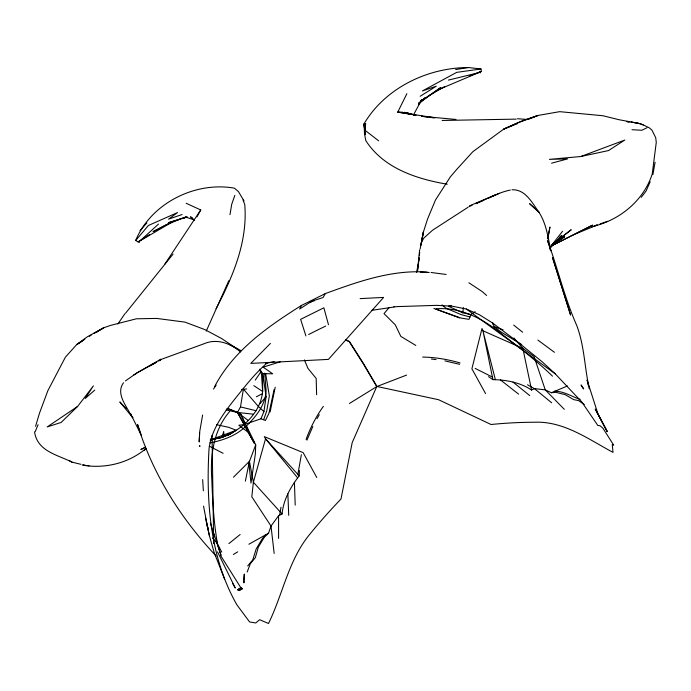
<?xml version="1.0" encoding="UTF-8"?>
<svg xmlns="http://www.w3.org/2000/svg" width="691" height="691" viewBox="0 0 691 691"><rect width="100%" height="100%" fill="white"/><g stroke="black" fill="none" stroke-linecap="round" stroke-linejoin="round"><path stroke-width="1.04" d="M199.431 438.085L199.276 441.799L199.595 432.506M255.713 444.874L255.359 453.97L250.98 483.061L248.89 462.935L255.713 444.874L246.523 425.872C256.206 416.405 265.422 404.9 266.121 390.769L264.696 373.114M199.276 441.799L199.682 431.884L202.618 415.032M243.914 581.71L243.863 582.858L244.303 574.031L243.655 582.427M247.171 572.018L250.349 563.657L255.307 557.723L258.339 547.099L264.368 537.157L268.549 533.219L271.01 526.058L278.568 515.736L282.066 513.983C283.388 499.869 290.583 486.879 299.203 475.874L299.453 470.571M211.61 439.476L222.087 437.403L233.264 432.246L228.039 434.864C244.994 426.753 260.87 411.059 262.632 391.477L262.779 373.624L259.747 369.175M420.111 249.062L423.419 231.977L427.565 219.012L435.52 199.924L450.316 176.922L456.794 169.33L472.869 151.674L503.704 129.131L522.258 120.787L538.013 115.449L559.675 111.666L602.898 115.734L619.171 119.75L640.851 123.767L649.281 127.826L651.924 130.081L655.707 137.699L656.269 142.389L652.218 174.046C643.381 201.28 618.877 220.74 591.444 226.795M419.627 249.969L417.424 271.744L419.083 257.605M139.055 241.254L139.297 242.083L139.427 240.831M297.769 474.829L301.362 454.713M419.333 255.471L419.722 252.267M475.235 311.736L470.821 314.543L462.763 312.833L463.402 307.59M418.349 264.143L416.492 272.323M418.625 262.079L419.04 258.97M226.959 408.407L237.479 412.449L254.4 443.19L248.233 432.324L238.818 425.233L244.303 424.585L260.93 418.789L263.927 411.594L266.113 396.755L262.779 373.624L272.677 373.814L263.159 367.137L280.356 361.782M254.4 443.19L237.479 412.449L240.494 406.904L243.413 389.119L258.356 406.481L263.927 411.594M229.982 214.685L231.718 204.277L234.854 195.363M279.734 514.674L281.004 507.211M652.891 174.573L655.103 162.247M547.773 238.991L549.95 227.002L547.756 238.438M420.845 245.521L423.419 231.977L422.02 238.827M245.357 481.161L249.416 461.312L233.48 477.196M270.103 412.017L275.208 387.228M274.128 389.465L268.911 413.399L265.413 420.465L260.93 418.789M267.287 362.775C255.549 372.976 245.858 385.215 236.192 397.334C224.057 412.622 211.342 428.981 209.01 449.012C206.013 502.072 210.038 557.672 236.883 604.832L249.606 621.952L255.73 622.971L259.669 619.715L268.497 623.498C283.077 593.863 288.605 559.183 310.458 533.452C320.123 521.541 330.358 510.105 340.983 499.04L352.203 442.603L376.725 386.606L363.233 363.725L349.197 341.665L345.414 339.877M139.297 242.083L139.53 241.09M222.614 435.425L223.677 431.478L223.927 435.442M35.578 426.304L39.465 413.235L47.834 390.743L65.386 357.178L76.727 344.567L87.204 336.871L103.771 327.767L110.448 325.426L136.395 318.793L156.624 318.421L184.963 322.11L204.899 329.616L221.457 338.443L238.084 349.473M199.388 446.092L200.183 446.118L199.544 445.816M263.677 419.567L266.726 411.024L269.36 395.952L265.603 373.399M394.233 306.424L393.956 306.864M470.821 314.543L468.99 319.354L460.88 318.05L435.9 309.11M421.061 243.292L423.652 238.257L432.54 230.224L468.023 207.283M306.07 439.433C310.38 427.729 316.055 416.518 323.362 406.386M38.065 424.715L35.224 431.599L34.55 431.927C37.452 451.396 57.258 454.678 72.097 462.184L80.968 464.326M196.952 216.87L200.744 209.96L186.19 203.284M306.942 440.15L312.824 426.477M650.179 181.724L646.102 190.984L641.205 197.376M173.311 221.37L138.14 241.945L135.669 240.485C151.001 203.318 195.208 181.163 234.43 188.177L238.455 191.623L244.061 201.055M206.229 331.136L228.833 280.667M123.508 382.745C115.596 393.594 126.237 405.505 130.841 415.058L132.827 417.666M216.058 308.722C232.953 276.555 247.914 241.522 244.726 204.311L244.13 202.921M406.878 93.665L397.757 112.115L416.06 115.19L404.365 112.313L410.083 114.464M325.28 293.615L301.501 305.422L299.635 308.998L312.047 301.06L323.068 297.545L325.28 293.615C357.679 281.747 391.676 269.568 426.736 272.107M413.313 115.233L421.709 99.634L420.499 101.223M316.996 418.711L319.302 414.678M214.625 386.563C233.515 350.458 267.883 326.567 301.501 305.422M200.744 209.96L164.873 264.048M229.585 411.577C213.493 430.286 210.107 455.378 211.8 479.174C212.612 500.414 213.64 521.696 217.302 542.66M213.459 389.068L216.153 385.172M255.264 380.085L260.827 371.913L259.669 370.272M117.85 324.044L124.924 313.671M131.022 414.799L130.409 413.425L141.223 435.071L137.518 424.447C152.512 473.698 180.774 518.578 216.05 555.909M77.573 406.463L47.161 426.96L61.154 422.434L77.573 406.463L93.389 385.872L85.192 398.5L94.771 390.095M549.483 247.983L562.552 231.269M125.624 313.127L173.061 254.107M247.698 565.964L252.82 559.796L256.119 549.12L262.079 539.084L265.905 534.488M389.154 307.521L384.023 313.628L395.295 324.865L400.832 336.387L415.818 345.448M135.669 240.485L148.418 225.473L177.561 212.56L168.561 219.151L182.104 214.512M139.997 230.699L146.855 222.925M259.946 403.734L266.113 396.755M246.523 425.872L245.927 426.114C236.426 435.65 222.986 440.357 209.96 442.896M549.431 248.967L561.748 235.432L559.356 237.488M270.44 343.392L250.773 363.406L328.441 359.389L383.617 297.415L360.115 298.616M310.535 302.598L312.047 301.06L314.18 300.956M418.392 104.635L425.414 97.517L418.763 103.037M140.359 240.589L158.489 224.091M145.343 449.064C127.965 463.471 104.471 468.939 82.307 465.138M125.46 380.914L136.568 373.131L161.098 359.026M143.944 450.592L146.388 448.528M228.92 543.601L240.114 534.514M552.04 244.839L571.224 229.723L552.843 243.949M418.798 103.192L440.832 87.463L420.456 101.767L428.981 95.66L444.65 86.591M551.487 245.633L564.711 236.745L552.316 244.657M84.829 339.255L76.727 344.567L82.134 341.207M89.338 336.301L91.143 335.118M149.498 234.586L138.14 241.945M237.695 589.622L240.814 587.626L242.282 588.551L239.207 590.606L237.695 589.622L239.207 590.606M239.172 590.537L242.282 588.551M420.18 96.265L436.254 86.194L422.4 90.953L456.656 72.374L480.979 68.97L481.351 71.475L438.232 89.761M95.66 332.803L103.771 327.767L93.838 333.347M349.447 403.466L376.725 386.606M233.403 554.484L237.713 551.841M488.52 376.664L492.942 379.644C506.348 379.808 520.306 382.512 531.586 390.052L534.463 388.636L545.242 389.845L551.401 392.73L555.935 392.341L565.212 394.673L573.642 399.614L578.635 400.607L584.301 404.572M248.881 544.249L268.549 533.219M133.518 375.092L136.308 373.529M150.249 365.738L156.753 362.101M158.61 361.065L160.467 360.02M224.903 435.978L236.287 430.277L228.643 427.306L216.499 424.654M136.568 373.131L156.65 362.101M159.984 360.244L161.547 359.406M170.271 222.709L153.031 231.649L166.712 224.644L180.783 218.848M256.387 396.755L262.52 393.62M237.782 589.751L241.064 588.076L242.481 588.905M308.635 334.539L316.824 330.376M210.358 440.072L217.345 438.008L210.297 440.202M573.53 234.741L551.789 245.746L592.593 225.128L573.53 234.741L597.335 224.946L594.364 225.793M646.966 127.749L641.948 130.245L631.997 129.727M144.661 447.638L140.86 449.495L145.646 447.172M317.394 330.091L325.711 326.057M468.913 206.704L472.16 205.227M475.831 203.62C487.215 198.939 498.116 192.564 510.278 190.06M475.805 203.69L483.683 200.243M488.606 198.084L499.438 193.342M469.569 205.814L495.974 194.62M551.401 392.73L567.432 385.958M517.429 123.654L503.704 129.131L517.049 123.145L538.013 115.449L528.209 119.362M345.664 339.747L349.499 341.518L363.535 363.578L376.975 386.485L406.593 375.083M469.224 76.045L481.351 71.475L479.494 71.89M580.785 156.52L624.819 140.04L608.538 150.56L580.785 156.52L549.431 159.362L567.613 158.887L551.599 163.188M210.349 439.847L236.287 430.277M162.325 358.983L203.905 343.79C216.844 338.175 230.267 343.228 240.511 351.909M227.114 435.321L230.241 434.216L223.038 436.919L210.479 440.107M600.09 223.875L607.683 221.275M180.714 218.788L168.587 222.683L186.129 217.354M215.67 438.699L223.038 436.919L217.769 438.275M185.516 217.415L181.724 218.468L185.896 217.354M448.407 80.096L477.947 72.909M371.689 310.345L396.669 306.623L436.712 305.353L452.285 306.208L466.339 309.024L479.373 314.733L492.424 322.878L516.168 340.732L542.495 362.049L555.244 373.84L581.779 401.946L597.879 425.535L599.952 425.639L602.923 428.23L613.72 445.159L612.261 444.589L613.012 452.389C588.464 439.234 563.64 420.879 534.342 422.244C519.882 422.27 505.432 423.073 491.051 424.499L438.56 399.718L376.975 386.485M265.612 363.449L274.241 361.643M451.361 305.724L448.364 306.234L462.763 312.833M455.628 69.566L468.498 67.537L480.979 68.97M210.617 439.148L216.87 438.198M218.961 437.878L222.087 437.403M241.409 389.508L246.635 388.955M468.498 67.537C427.608 67.58 385.155 87.999 364.053 123.793L364.528 133.933L365.789 140.593C383.514 168.267 416.466 178.943 447.215 184.221M183.979 217.44L187.062 217.32M442.11 120.467L516.212 119.128M187.347 217.026L185.369 217.026L194.119 219.807M402.499 112.167L397.757 112.115L435.002 117.798M426.641 272.375L429.232 272.461M420.258 272.09L428.239 272.427M422.65 357.074C435.33 357.273 447.906 359.406 460.076 362.939M436.626 308.739C461.536 307.158 484.002 319.328 502.633 334.729C519.753 347.918 536.976 361.073 552.489 376.18M554.303 391.244C563.735 390.976 571.63 396.617 580.138 399.398M517.395 118.731L527.846 119.5M455.982 119.457L421.441 116.295L427.703 117.081M226.112 409.944L237.479 412.449L253.295 414.177M431.357 359.026L436.038 359.588M429.793 117.349L433.965 117.876M626.746 121.625L628.888 121.901M631.03 122.169L637.456 122.989L643.243 124.993M627.411 121.702L629.415 121.961M631.427 122.221L637.456 122.989M431.08 272.487L446.136 274.465M512.005 189.783C525.626 189.196 532.191 203.068 539.015 212.327C546.382 223.824 548.144 237.644 550.813 250.773L547.592 240.667C557.905 268.859 564.633 298.253 576.855 325.755C584.439 346.044 584.603 367.871 589.276 388.808M82.998 464.706L85.036 465.086M87.075 465.466L89.113 465.846M444.909 360.875L459.619 364.321M240.494 406.904L256.24 410.765M470.148 317.022L461.001 314.535L445.997 308.221L442.024 304.861M493.193 323.388L494.013 326.515L503.074 329.78M433.879 308.419L459.541 317.929M228.134 408.588L240.425 413.512L245.581 423.972M407.483 112.763L411.18 114.473M479.329 72.313L480.245 72.736L479.77 72.028M475.14 368.398L492.623 377.156M479.053 72.149L480.245 72.736M209.278 446.127L223.098 453.322M229.991 344.74L241.099 350.717M527.501 384.775L533.918 388.42M69.394 460.629L72.097 462.184M521.714 344.602L500.992 331.965L494.013 326.515M537.874 340.067L554.432 352.298M468.887 282.783L482.197 291.559L486.619 295.446M192.893 218.347L190.526 216.784L194.266 220.274M253.796 385.63L262.632 391.477L261.552 374.686L260.827 371.913M539.015 212.327L529.738 203.785L539.015 212.327L537.684 211.135M466.339 309.024L555.244 373.84M237.479 412.449L248.129 420.378M378.668 140.834L365.366 130.547M513.715 325.107L522.638 332.216M500.474 379.92L518.621 394.155M512.981 382.071L529.781 395.606M534.463 388.636L551.66 402.793M564.288 409.314L545.242 389.845L534.083 356.599L522.845 348.394L482.94 330.79L481.998 328.484L471.893 368.804L485.583 393.645M126.393 408.726L119.819 401.937L132.784 417.692M299.203 475.874L265.534 438.768L264.282 436.626L303.142 452.622L316.763 477.49M282.066 513.983L253.381 482.232L249.416 461.312M212.552 538.004L217.406 543.584L221.725 552.083M513.879 337.968L522.845 348.394L531.586 390.052M297.64 477.904L265.534 438.768L253.381 482.232L251.809 496.794L271.01 526.058L274.163 553.422M220.429 555.253L241.064 588.076M232.556 583.368L235.26 587.998L217.527 551.85M607.251 431.642L595.297 409.167L607.251 431.642L597.983 413.987L587.082 379.99L588.525 386.165M214.823 536.985L217.406 543.584M240.425 413.512L245.08 424.179M245.927 426.114L249.771 434.924M304.42 359.925L307.892 368.277L316.176 378.435L316.616 394.725M224.661 579.317L214.124 552.411L209.511 536.138L205.495 518.017M212.828 531.275L214.694 536.639L210.392 523.104M243.068 199.993L243.828 202.23M216.274 540.967L221.008 555.296L216.611 541.839M305.906 335.93L300.628 319.337L323.863 307.797L328.484 324.718M207.317 525.549L208.207 528.589M203.551 506.123L207.127 524.797M495.369 379.696L482.94 330.79L492.942 379.644M206.393 521.99L209.511 536.138M492.588 322.637L493.028 324.666M364.986 132.827L365.202 134.745L364.995 132.75M364.468 127.775L364.053 123.793L364.459 127.956M203.344 490.809L202.67 479.597M287.862 493.892L288.726 515.339M547.713 235.156L547.799 237.549M294.418 482.266L295.204 505.13M212.042 435.33L213.692 543.489M278.568 515.736L278.594 538.419M365.09 127.965L364.528 133.933L365.651 123.439L365.09 127.965M582.219 386.666L581.053 384.947L583.619 388.947L582.219 386.666M597.257 412.769L596.48 411.421L597.257 412.769M570.55 314.897L552.593 257.752L570.55 314.897"/></g></svg>
